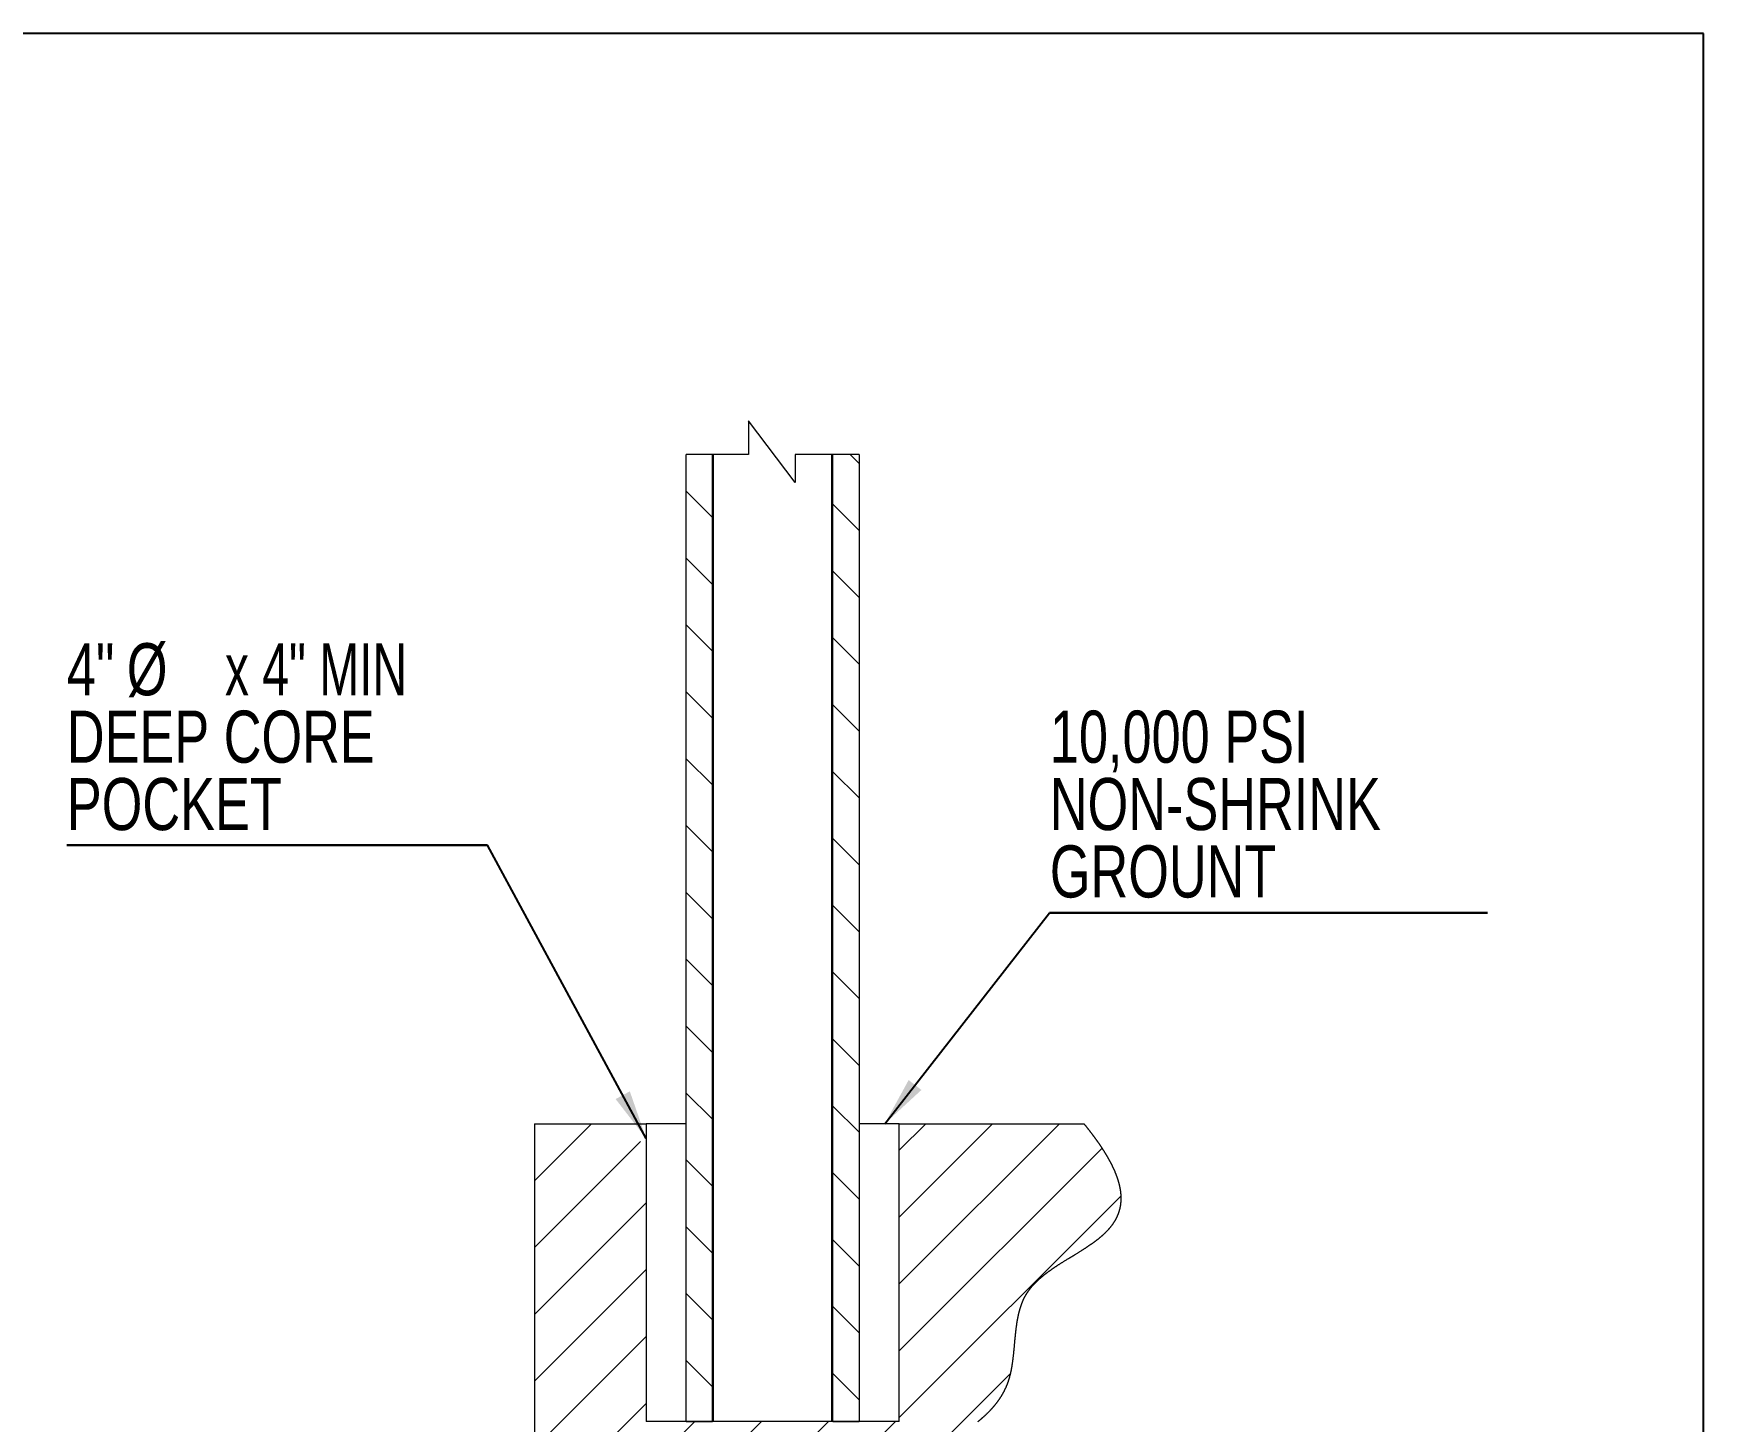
# Model space of a CAD drawing. Header units: inches. Extents: x 0.03 to 2.74, y 0.01 to 1.91.
# Drawn here: x 2.3685 to 2.7365, y 1.6007 to 1.9065 of the extents above; entities that cross this region are included whole.
import ezdxf

# ---------------------------------------------------------------- set-up
doc = ezdxf.new("R2010")
doc.units = ezdxf.units.IN
doc.header["$MEASUREMENT"] = 0
doc.layers.add('SLD-0_0', color=7, linetype='Continuous')
doc.styles.add('SLDTEXTSTYLE0', font='TXT', dxfattribs={"width": 0.75})
doc.styles.add('SLDTEXTSTYLE5', font='TXT', dxfattribs={"width": 0.6875})
doc.dimstyles.new('SLDDIMSTYLE1', dxfattribs={"dimtxt": 0.18, "dimasz": 0.010833, "dimexe": 0, "dimexo": 0.0625, "dimgap": 0, "dimtad": 0, "dimtih": 1, "dimtoh": 1, "dimdec": 0, "dimrnd": 1e-09, "dimzin": 0, "dimdsep": 46, "dimtxsty": 'Standard', "dimsah": 1, "dimcen": 0.09, "dimadec": 0, "dimazin": 0, "dimtfac": 0.010833, "dimtdec": 0, "dimtofl": 0, "dimtmove": 0, "dimatfit": 3, "dimfxl": 1, "dimfrac": 2, "dimtolj": 1, "dimtzin": 0, "dimarcsym": 0})

# ---------------------------------------------------------------- blocks, each defined once
blk = doc.blocks.new('SW_HATCH_0')
at = {"color": 0, "linetype": 'Continuous', "lineweight": 0}
for p, q in [((0.07155, 0.15797), (0.06954, 0.15998)), ((0.03922, 0.1461), (0.03344, 0.15189)), ((0.07155, 0.14324), (0.06576, 0.14903)), ((0.03922, 0.13137), (0.03344, 0.13716)), ((0.07155, 0.12851), (0.06576, 0.13429)), ((0.03922, 0.11664), (0.03344, 0.12243)), ((0.07155, 0.11378), (0.06576, 0.11956)), ((0.03922, 0.10191), (0.03344, 0.1077)), ((0.07155, 0.09904), (0.06576, 0.10483)), ((0.03922, 0.08718), (0.03344, 0.09297)), ((0.07155, 0.08431), (0.06576, 0.0901)), ((0.03922, 0.07245), (0.03344, 0.07823)), ((0.07155, 0.06958), (0.06576, 0.07537)), ((0.03922, 0.05772), (0.03344, 0.0635)), ((0.07155, 0.05485), (0.06576, 0.06064)), ((0.03922, 0.04298), (0.03344, 0.04877)), ((0.07155, 0.04012), (0.06576, 0.04591)), ((0.03922, 0.02825), (0.03344, 0.03404)), ((0.07155, 0.02539), (0.06576, 0.03117)), ((0.03922, 0.01352), (0.03344, 0.01931)), ((0.07155, 0.01066), (0.06576, 0.01644)), ((0, 0), (0.01255, 0.01255)), ((0.08038, 0.00672), (0.0862, 0.01255)), ((0.08038, -0.00801), (0.10093, 0.01255)), ((0.08038, -0.02274), (0.11567, 0.01255)), ((0, -0.01473), (0.02337, 0.00864)), ((0.03922, -0.00121), (0.03344, 0.00458)), ((0.08038, -0.03747), (0.12505, 0.0072)), ((0.07155, -0.00408), (0.06576, 0.00171)), ((0.08038, -0.0522), (0.12925, -0.00333)), ((0, -0.02946), (0.02461, -0.00486)), ((0.03922, -0.01594), (0.03344, -0.01015)), ((0.07155, -0.01881), (0.06576, -0.01302)), ((0, -0.04419), (0.02461, -0.01959)), ((0.03922, -0.03067), (0.03344, -0.02488)), ((0.07155, -0.03354), (0.06576, -0.02775)), ((0, -0.05893), (0.02461, -0.03432)), ((0.03922, -0.0454), (0.03344, -0.03962)), ((0.07155, -0.04827), (0.06576, -0.04248)), ((0.08782, -0.0595), (0.10492, -0.0424)), ((0.00314, -0.07051), (0.02461, -0.04905)), ((0.01705, -0.07134), (0.03532, -0.05307)), ((0.03814, -0.06498), (0.05005, -0.05307)), ((0.0495, -0.06835), (0.06478, -0.05307)), ((0.06801, -0.06457), (0.07951, -0.05307)), ((0.06089, -0.07169), (0.06574, -0.06684))]:
    blk.add_line(p, q, dxfattribs=at)
blk = doc.blocks.new('SW_NOTE_38')
at = {"layer": 'SLD-0_0', "color": 0}
for p, q in [((-0.09266, 0), (0, 0)), ((0, 0), (-0.09266, 0)), ((-0.09266, 0), (0, 0)), ((0, 0), (-0.09266, 0)), ((-0.09266, 0), (0, 0)), ((0, 0), (-0.09266, 0))]:
    blk.add_line(p, q, dxfattribs=at)
at = {"layer": 'SLD-0_0', "color": 0, "char_height": 0.011483, "attachment_point": 1}
for s, insert, style in [('4"', (-0.09266, 0.04453), 'SLDTEXTSTYLE0'), ('%%c', (-0.07944, 0.04453), 'SLDTEXTSTYLE0'), ('x 4" MIN', (-0.05781, 0.04453), 'SLDTEXTSTYLE5'), ('DEEP CORE', (-0.09266, 0.02968), 'SLDTEXTSTYLE0'), ('POCKET', (-0.09266, 0.01483), 'SLDTEXTSTYLE0')]:
    blk.add_mtext(s, dxfattribs=dict(at, insert=insert, style=style))
blk = doc.blocks.new('SW_NOTE_39')
at = {"layer": 'SLD-0_0', "color": 0}
for p, q in [((0, 0), (0.09649, 0)), ((0.09649, 0), (0, 0)), ((0, 0), (0.09649, 0)), ((0.09649, 0), (0, 0)), ((0, 0), (0.09649, 0)), ((0.09649, 0), (0, 0))]:
    blk.add_line(p, q, dxfattribs=at)
at = {"layer": 'SLD-0_0', "color": 0, "char_height": 0.011483, "attachment_point": 1, "style": 'SLDTEXTSTYLE0'}
for s, insert in [('10,000 PSI', (0.00004, 0.04453)), ('NON-SHRINK', (0.00004, 0.02969)), ('GROUNT', (0.00004, 0.01484))]:
    blk.add_mtext(s, dxfattribs=dict(at, insert=insert))

msp = doc.modelspace()

# ---------------------------------------------------------------- linework, layer by layer
at = {"linetype": 'Continuous', "lineweight": 15}
for p, q in [((2.51231777, 1.60071388), (2.51231777, 1.81376752)), ((2.51810496, 1.60071388), (2.51810496, 1.81376752)), ((2.51832883, 1.60071388), (2.51832883, 1.81376752)), ((2.5444226, 1.60071388), (2.5444226, 1.81376752)), ((2.54464647, 1.60071388), (2.54464647, 1.81376752)), ((2.55043366, 1.81376752), (2.55043366, 1.60071388)), ((2.47888228, 1.66633068), (2.50348858, 1.66633068)), ((2.50348858, 1.66633068), (2.50348858, 1.60071388)), ((2.51231777, 1.66633068), (2.50348858, 1.66633068)), ((2.55926286, 1.66633068), (2.55043366, 1.66633068)), ((2.55926286, 1.60071388), (2.55926286, 1.66633068)), ((2.55926286, 1.66633068), (2.59994582, 1.66633068)), ((2.55926286, 1.60071388), (2.50348858, 1.60071388)), ((2.51231777, 1.60071388), (2.51810496, 1.60071388)), ((2.54464647, 1.60071388), (2.55043366, 1.60071388))]:
    msp.add_line(p, q, dxfattribs=at)
at = {"linetype": 'Continuous', "lineweight": 0, "flags": 128}
for points in [[(2.55043366, 1.81376752), (2.54842165, 1.81376752), (2.54464647, 1.81376752), (2.5444226, 1.81376752), (2.53629462, 1.81376752), (2.53629462, 1.80762165), (2.52605314, 1.82120326), (2.52605314, 1.81376752), (2.51832883, 1.81376752), (2.51810496, 1.81376752), (2.51231777, 1.81376752)], [(2.47888228, 1.66633068), (2.47888228, 1.65378542), (2.47888228, 1.63905401), (2.47888228, 1.62432264), (2.47888228, 1.60959124), (2.47888228, 1.59485985)], [(2.57654112, 1.60068254), (2.57660341, 1.60073275), (2.57666551, 1.60078303), (2.57672871, 1.60083444), (2.57679172, 1.60088594), (2.57685455, 1.60093755), (2.57691719, 1.60098927), (2.57697964, 1.60104109), (2.57704191, 1.60109301), (2.57710399, 1.60114503), (2.57716587, 1.60119717), (2.57722757, 1.6012494), (2.57728907, 1.60130176), (2.57735038, 1.6013542), (2.5774115, 1.60140678), (2.57747242, 1.60145945), (2.57753314, 1.60151223), (2.57758862, 1.6015607), (2.57764394, 1.60160927), (2.57769909, 1.60165796), (2.57775407, 1.60170673), (2.57780888, 1.60175557), (2.57786352, 1.60180453), (2.5779228, 1.60185794), (2.57798188, 1.60191147), (2.57804075, 1.60196508), (2.57809941, 1.60201886), (2.57815786, 1.60207273), (2.57821506, 1.60212575), (2.57827206, 1.60217889), (2.57832886, 1.60223216), (2.57838545, 1.60228552), (2.57844298, 1.60234013), (2.5785003, 1.60239483), (2.57855739, 1.60244966), (2.57861427, 1.60250461), (2.57867093, 1.60255971), (2.57872736, 1.60261493), (2.57878358, 1.60267027), (2.57883258, 1.60271882), (2.57888141, 1.60276744), (2.57893007, 1.60281615), (2.57897856, 1.60286499), (2.57902687, 1.60291391), (2.579075, 1.60296294), (2.57912296, 1.60301207), (2.57917075, 1.6030613), (2.57922062, 1.603113), (2.57927029, 1.6031648), (2.57931976, 1.60321672), (2.57936904, 1.60326874), (2.57941812, 1.6033209), (2.579467, 1.60337316), (2.57951347, 1.60342315), (2.57955976, 1.60347326), (2.57960586, 1.60352344), (2.57965178, 1.60357378), (2.57969751, 1.6036242), (2.57974306, 1.60367473), (2.57978842, 1.60372538), (2.57983359, 1.60377612), (2.57988071, 1.60382941), (2.57992763, 1.60388282), (2.57997433, 1.60393636), (2.58002082, 1.60399001), (2.5800671, 1.60404379), (2.58011317, 1.60409769), (2.58015903, 1.60415173), (2.58020468, 1.60420588), (2.58025011, 1.60426017), (2.58029532, 1.60431456), (2.58034032, 1.60436909), (2.5803851, 1.60442377), (2.58042712, 1.6044754), (2.58046895, 1.60452717), (2.58051058, 1.60457907), (2.58055202, 1.60463106), (2.58059326, 1.60468317), (2.58063275, 1.60473343), (2.58067205, 1.60478379), (2.58071117, 1.60483426), (2.58075011, 1.60488486), (2.58078886, 1.60493554), (2.58082742, 1.60498635), (2.58086361, 1.60503434), (2.58089963, 1.60508244), (2.58093549, 1.60513062), (2.58097118, 1.60517893), (2.5810067, 1.60522733), (2.58104204, 1.60527582), (2.58107722, 1.60532442), (2.58111223, 1.60537313), (2.58114707, 1.60542193), (2.58118174, 1.60547084), (2.58121562, 1.60551897), (2.58124934, 1.6055672), (2.58128288, 1.60561552), (2.58131626, 1.60566397), (2.58135008, 1.60571337), (2.58138372, 1.6057629), (2.58141718, 1.60581252), (2.58145047, 1.60586224), (2.58148358, 1.60591208), (2.58151593, 1.60596111), (2.58154811, 1.60601027), (2.58158012, 1.60605953), (2.58161195, 1.60610888), (2.58164425, 1.60615936), (2.58167638, 1.60620993), (2.58170832, 1.6062606), (2.58174008, 1.60631142), (2.58177166, 1.60636232), (2.58180306, 1.60641333), (2.58183427, 1.60646447), (2.58186523, 1.60651561), (2.58189601, 1.60656684), (2.58192661, 1.60661817), (2.58195701, 1.60666963), (2.58198724, 1.60672121), (2.58201674, 1.60677198), (2.58204606, 1.60682282), (2.5820752, 1.60687381), (2.58210417, 1.6069249), (2.58213353, 1.60697711), (2.58216271, 1.6070295), (2.58219169, 1.60708195), (2.58222049, 1.60713453), (2.58224909, 1.60718723), (2.5822775, 1.60724006), (2.58230572, 1.607293), (2.58233374, 1.60734605), (2.58236158, 1.60739921), (2.58238921, 1.6074525), (2.58241666, 1.60750589), (2.5824439, 1.60755942), (2.58247096, 1.60761305), (2.58249781, 1.60766683), (2.58252225, 1.60771621), (2.58254653, 1.6077657), (2.58257065, 1.60781528), (2.58259459, 1.60786497), (2.58261837, 1.60791477), (2.58264198, 1.60796466), (2.58266749, 1.60801909), (2.5826928, 1.60807363), (2.5827179, 1.60812831), (2.58274281, 1.60818309), (2.58276752, 1.60823801), (2.58279159, 1.60829206), (2.58281546, 1.60834625), (2.58283913, 1.60840054), (2.58286261, 1.60845496), (2.58288637, 1.60851059), (2.58290992, 1.60856637), (2.58293326, 1.60862228), (2.5829564, 1.6086783), (2.58297933, 1.60873445), (2.58300205, 1.60879072), (2.58302456, 1.60884714), (2.58304687, 1.60890368), (2.58306896, 1.60896032), (2.58309084, 1.60901712), (2.58311251, 1.60907403), (2.58313397, 1.60913111), (2.58315522, 1.60918828), (2.58317626, 1.6092456), (2.58319535, 1.60929823), (2.58321427, 1.60935101), (2.58323301, 1.60940388), (2.58325156, 1.60945685), (2.58326994, 1.60950994), (2.58328814, 1.60956313), (2.58330779, 1.60962131), (2.58332723, 1.60967958), (2.58334647, 1.60973801), (2.5833655, 1.60979655), (2.58338433, 1.60985522), (2.58340295, 1.60991403), (2.58342137, 1.60997291), (2.58343809, 1.61002703), (2.58345464, 1.61008125), (2.58347102, 1.61013557), (2.58348724, 1.61018998), (2.5835033, 1.61024451), (2.5835192, 1.6102991), (2.58353494, 1.61035383), (2.58355051, 1.61040863), (2.58356594, 1.61046353), (2.5835812, 1.61051853), (2.58359632, 1.61057363), (2.58361127, 1.61062882), (2.58362871, 1.61069399), (2.58364593, 1.61075931), (2.58366295, 1.61082472), (2.58367976, 1.61089026), (2.58369546, 1.61095232), (2.58371097, 1.61101446), (2.58372631, 1.61107672), (2.58374148, 1.61113907), (2.58375646, 1.61120155), (2.58377128, 1.61126413), (2.58378592, 1.61132683), (2.5838004, 1.61138963), (2.58381607, 1.61145856), (2.58383154, 1.61152761), (2.58384681, 1.61159679), (2.5838619, 1.61166609), (2.58387678, 1.61173551), (2.58389148, 1.61180505), (2.58390599, 1.61187469), (2.58391913, 1.61193867), (2.58393212, 1.61200268), (2.58394495, 1.61206683), (2.58395763, 1.61213107), (2.58397016, 1.61219538), (2.58398255, 1.61225979), (2.58399722, 1.61233723), (2.58401168, 1.61241476), (2.58402595, 1.61249242), (2.58404001, 1.61257023), (2.58405387, 1.61264813), (2.5840673, 1.61272479), (2.58408054, 1.61280154), (2.5840936, 1.6128784), (2.58410648, 1.61295537), (2.58411942, 1.61303389), (2.58413218, 1.61311247), (2.58414476, 1.61319118), (2.58415716, 1.61327002), (2.5841694, 1.61334892), (2.58418126, 1.61342656), (2.58419295, 1.61350427), (2.58420449, 1.6135821), (2.58421588, 1.61366), (2.58422924, 1.61375286), (2.58424239, 1.61384587), (2.58425535, 1.613939), (2.5842681, 1.61403226), (2.58428066, 1.61412561), (2.58429303, 1.61421911), (2.58430631, 1.61432121), (2.58431939, 1.61442349), (2.58433226, 1.61452586), (2.58434492, 1.61462838), (2.5843574, 1.61473102), (2.58436968, 1.61483376), (2.58438179, 1.61493662), (2.5843949, 1.61504992), (2.58440782, 1.61516334), (2.58442053, 1.61527686), (2.58443306, 1.6153905), (2.58444541, 1.61550429), (2.5844576, 1.61561815), (2.58446962, 1.61573213), (2.58448148, 1.61584621), (2.5844932, 1.61596039), (2.58450479, 1.61607464), (2.58451604, 1.61618694), (2.58452718, 1.61629933), (2.58453821, 1.61641178), (2.58454914, 1.61652429), (2.58456317, 1.6166702), (2.58457705, 1.61681618), (2.58459082, 1.61696226), (2.58460449, 1.61710839), (2.58461807, 1.61725461), (2.58463575, 1.61744616), (2.58465335, 1.61763775), (2.5846709, 1.61782939), (2.58468658, 1.61800052), (2.58470228, 1.61817166), (2.58471803, 1.61834277), (2.58473386, 1.61851385), (2.5847498, 1.61868489), (2.58476587, 1.61885583), (2.58477803, 1.61898399), (2.58479029, 1.6191121), (2.58480267, 1.61924016), (2.58481517, 1.61936815), (2.58482781, 1.61949604), (2.5848406, 1.61962386), (2.58485355, 1.61975161), (2.58486667, 1.61987923), (2.58487861, 1.61999377), (2.58489071, 1.62010822), (2.58490297, 1.62022255), (2.5849154, 1.62033682), (2.58492802, 1.62045095), (2.58494082, 1.62056499), (2.58495383, 1.62067892), (2.5849658, 1.62078215), (2.58497795, 1.62088528), (2.58499029, 1.62098831), (2.58500281, 1.62109124), (2.58501553, 1.62119403), (2.58502845, 1.62129675), (2.58504158, 1.62139931), (2.5850538, 1.62149323), (2.5850662, 1.62158705), (2.5850788, 1.62168074), (2.58509159, 1.62177434), (2.58510458, 1.62186781), (2.58511777, 1.62196116), (2.58512925, 1.62204107), (2.58514088, 1.62212091), (2.58515266, 1.62220064), (2.58516462, 1.62228028), (2.58517673, 1.62235982), (2.58518902, 1.62243927), (2.58520148, 1.62251861), (2.58521305, 1.62259126), (2.58522477, 1.62266381), (2.58523664, 1.62273626), (2.58524867, 1.62280867), (2.58526085, 1.62288095), (2.5852732, 1.62295313), (2.58528684, 1.62303179), (2.58530068, 1.62311033), (2.58531472, 1.62318875), (2.58532896, 1.62326704), (2.5853434, 1.62334522), (2.58535805, 1.62342327), (2.5853729, 1.62350122), (2.58538671, 1.62357255), (2.5854007, 1.62364378), (2.58541487, 1.62371491), (2.58542922, 1.6237859), (2.58544376, 1.62385678), (2.5854585, 1.62392757), (2.58547342, 1.62399827), (2.58548854, 1.62406881), (2.58550386, 1.62413926), (2.58551938, 1.62420956), (2.5855351, 1.62427977), (2.58555102, 1.62434987), (2.58556623, 1.62441585), (2.58558161, 1.62448167), (2.58559719, 1.62454743), (2.58561296, 1.62461309), (2.58562891, 1.6246786), (2.58564355, 1.62473795), (2.58565836, 1.62479717), (2.58567332, 1.62485633), (2.58568845, 1.62491536), (2.58570374, 1.62497432), (2.58571893, 1.62503213), (2.58573427, 1.62508984), (2.58574978, 1.62514743), (2.58576545, 1.62520495), (2.58578161, 1.62526352), (2.58579795, 1.62532202), (2.58581446, 1.62538039), (2.58583115, 1.62543866), (2.58584802, 1.62549682), (2.58586507, 1.62555487), (2.5858823, 1.62561285), (2.58589972, 1.62567069), (2.58591732, 1.62572842), (2.5859351, 1.62578604), (2.58595308, 1.62584356), (2.58597124, 1.62590095), (2.58598959, 1.62595822), (2.58600814, 1.6260154), (2.58602531, 1.62606771), (2.58604264, 1.62611992), (2.58606014, 1.62617204), (2.58607781, 1.62622405), (2.58609564, 1.62627597), (2.58611364, 1.62632779), (2.58613347, 1.62638419), (2.5861535, 1.62644048), (2.58617374, 1.62649665), (2.58619418, 1.62655268), (2.58621483, 1.62660861), (2.58623569, 1.62666442), (2.58625676, 1.62672007), (2.58627627, 1.62677102), (2.58629594, 1.62682184), (2.58631581, 1.62687253), (2.58633585, 1.62692313), (2.58635607, 1.62697361), (2.58637648, 1.62702401), (2.58639707, 1.62707429), (2.58641785, 1.62712445), (2.58643882, 1.62717449), (2.58645997, 1.62722443), (2.58648132, 1.62727427), (2.58650285, 1.62732397), (2.58652333, 1.62737075), (2.58654398, 1.62741742), (2.58656481, 1.62746396), (2.5865858, 1.62751043), (2.58660697, 1.6275568), (2.58663005, 1.62760679), (2.58665334, 1.62765665), (2.58667683, 1.6277064), (2.58670054, 1.62775602), (2.58672445, 1.62780552), (2.58674814, 1.62785401), (2.58677203, 1.62790239), (2.58679613, 1.62795062), (2.58682044, 1.62799875), (2.58684546, 1.62804773), (2.58687069, 1.62809657), (2.58689614, 1.62814529), (2.58692181, 1.62819389), (2.58694771, 1.62824236), (2.58697382, 1.62829066), (2.58700016, 1.62833886), (2.58702339, 1.62838091), (2.5870468, 1.62842285), (2.58707038, 1.6284647), (2.58709412, 1.62850645), (2.58711804, 1.62854811), (2.58714214, 1.62858966), (2.5871664, 1.62863112), (2.58719083, 1.62867245), (2.5872166, 1.62871565), (2.58724256, 1.62875874), (2.5872687, 1.62880174), (2.58729503, 1.62884459), (2.58732153, 1.62888737), (2.58734822, 1.62893002), (2.58737754, 1.62897644), (2.58740708, 1.62902271), (2.58743682, 1.62906887), (2.58746678, 1.62911492), (2.58749695, 1.6291608), (2.58752733, 1.62920658), (2.58755792, 1.62925225), (2.58758614, 1.62929397), (2.58761453, 1.6293356), (2.5876431, 1.62937716), (2.58767184, 1.62941856), (2.58770075, 1.6294599), (2.58772983, 1.62950114), (2.58775909, 1.62954225), (2.58778851, 1.62958327), (2.5878181, 1.62962419), (2.58784785, 1.62966501), (2.58787778, 1.62970571), (2.58790787, 1.62974634), (2.58793639, 1.62978454), (2.58796506, 1.62982265), (2.58799387, 1.62986068), (2.58802283, 1.62989862), (2.58805194, 1.62993649), (2.58808579, 1.62998017), (2.58811983, 1.63002375), (2.58815407, 1.63006721), (2.58818849, 1.63011058), (2.5882231, 1.63015379), (2.5882579, 1.63019691), (2.58829289, 1.63023994), (2.58833159, 1.63028711), (2.58837051, 1.63033417), (2.58840965, 1.63038108), (2.58844902, 1.63042786), (2.5884886, 1.6304745), (2.5885284, 1.63052102), (2.58856841, 1.63056739), (2.58860865, 1.63061364), (2.58864909, 1.63065979), (2.58868975, 1.63070577), (2.58872989, 1.63075082), (2.58877022, 1.63079575), (2.58881076, 1.63084058), (2.5888515, 1.63088526), (2.58889319, 1.63093063), (2.58893508, 1.63097588), (2.58897717, 1.63102098), (2.58901946, 1.631066), (2.58906196, 1.63111088), (2.58910388, 1.63115483), (2.589146, 1.63119869), (2.58918831, 1.63124242), (2.58923081, 1.63128602), (2.58927437, 1.63133041), (2.58931812, 1.63137468), (2.58936206, 1.63141883), (2.58940619, 1.63146288), (2.58945052, 1.63150678), (2.58949503, 1.63155058), (2.58953972, 1.63159429), (2.58958723, 1.63164039), (2.58963494, 1.63168637), (2.58968285, 1.63173225), (2.58973097, 1.63177796), (2.58977929, 1.6318236), (2.58982781, 1.63186909), (2.58987373, 1.63191187), (2.58991983, 1.63195455), (2.58996611, 1.6319971), (2.59001256, 1.63203956), (2.59005917, 1.63208193), (2.59010596, 1.63212417), (2.59015292, 1.63216631), (2.59020004, 1.63220835), (2.59024732, 1.6322503), (2.59029477, 1.63229215), (2.59034154, 1.63233314), (2.59038845, 1.63237401), (2.59043553, 1.63241483), (2.59048275, 1.63245553), (2.59053099, 1.63249689), (2.59057939, 1.63253813), (2.59062793, 1.63257929), (2.59067664, 1.63262033), (2.5907255, 1.6326613), (2.59077363, 1.63270146), (2.5908219, 1.6327415), (2.59087032, 1.63278147), (2.59091888, 1.63282134), (2.59097687, 1.63286869), (2.59103506, 1.63291591), (2.59109344, 1.63296302), (2.59115201, 1.63301002), (2.59121078, 1.63305688), (2.59126973, 1.63310362), (2.59133426, 1.63315449), (2.591399, 1.63320521), (2.59146396, 1.63325581), (2.59152914, 1.63330629), (2.59159452, 1.63335659), (2.59166011, 1.63340678), (2.59172591, 1.63345684), (2.5917864, 1.63350262), (2.59184706, 1.63354828), (2.59190788, 1.63359385), (2.59196887, 1.63363929), (2.59203002, 1.63368466), (2.59209133, 1.63372988), (2.59215279, 1.63377505), (2.59221441, 1.6338201), (2.59227619, 1.63386503), (2.59233811, 1.63390988), (2.59240018, 1.63395467), (2.5924624, 1.63399933), (2.59253592, 1.63405183), (2.59260963, 1.63410422), (2.59268353, 1.63415648), (2.59275763, 1.63420859), (2.59282623, 1.63425665), (2.59289498, 1.63430458), (2.59296389, 1.63435242), (2.59303295, 1.63440016), (2.59310216, 1.6344478), (2.59317028, 1.63449449), (2.59323853, 1.63454111), (2.59330692, 1.6345876), (2.59337544, 1.63463402), (2.59345718, 1.63468916), (2.59353909, 1.63474421), (2.59362119, 1.63479911), (2.59370345, 1.63485392), (2.59378589, 1.63490858), (2.59386848, 1.63496316), (2.59395123, 1.6350176), (2.59403413, 1.63507196), (2.59411719, 1.6351262), (2.59420038, 1.63518035), (2.59428372, 1.63523439), (2.59436719, 1.63528834), (2.59446574, 1.6353518), (2.59456446, 1.63541513), (2.59466335, 1.63547832), (2.5947624, 1.63554141), (2.59486341, 1.63560553), (2.59496457, 1.63566952), (2.59506587, 1.63573342), (2.59516731, 1.63579719), (2.59526888, 1.63586087), (2.59536875, 1.6359233), (2.59546874, 1.63598568), (2.59556882, 1.63604794), (2.595669, 1.63611013), (2.59581227, 1.63619884), (2.59595569, 1.63628737), (2.59609926, 1.63637579), (2.59624294, 1.63646408), (2.59638671, 1.63655225), (2.59656981, 1.63666433), (2.59675298, 1.63677626), (2.59693618, 1.63688806), (2.59711938, 1.6369998), (2.59730252, 1.63711146), (2.59748231, 1.63722109), (2.59766196, 1.63733067), (2.59784144, 1.63744028), (2.5980207, 1.63754991), (2.59814007, 1.63762303), (2.59825931, 1.63769619), (2.59837842, 1.63776935), (2.59849738, 1.63784256), (2.59861617, 1.63791584), (2.59873479, 1.63798915), (2.59884646, 1.63805835), (2.59895796, 1.6381276), (2.59906927, 1.63819693), (2.59918038, 1.63826632), (2.59929129, 1.63833579), (2.59938207, 1.63839285), (2.5994727, 1.63844992), (2.59956317, 1.63850705), (2.59965347, 1.63856427), (2.59974362, 1.63862157), (2.59983358, 1.63867894), (2.59992337, 1.63873636), (2.60001297, 1.63879388), (2.60009327, 1.6388456), (2.60017341, 1.63889737), (2.60025339, 1.63894922), (2.6003332, 1.63900116), (2.60041284, 1.63905316), (2.60049232, 1.63910525), (2.60057161, 1.63915739), (2.60065071, 1.63920965), (2.60072964, 1.63926196), (2.60080837, 1.63931439), (2.60088691, 1.63936687), (2.60096525, 1.63941948), (2.60104339, 1.63947215), (2.60112132, 1.63952493), (2.60119258, 1.6395734), (2.60126365, 1.63962195), (2.60133454, 1.63967059), (2.60140525, 1.63971931), (2.60147576, 1.63976812), (2.60154608, 1.63981704), (2.60161303, 1.6398638), (2.60167979, 1.63991066), (2.60174637, 1.63995759), (2.60181277, 1.64000462), (2.60187897, 1.64005175), (2.60194498, 1.64009898), (2.6020108, 1.64014628), (2.60207642, 1.6401937), (2.60213518, 1.64023633), (2.60219377, 1.64027906), (2.60225219, 1.64032188), (2.60231045, 1.64036476), (2.60236855, 1.64040773), (2.60242646, 1.6404508), (2.60248421, 1.64049394), (2.60254178, 1.64053716), (2.60259918, 1.64058048), (2.60265639, 1.64062389), (2.60271343, 1.64066738), (2.60277028, 1.64071094), (2.60282695, 1.64075462), (2.60288342, 1.64079837), (2.60293503, 1.64083858), (2.60298648, 1.64087887), (2.60303777, 1.64091922), (2.60308889, 1.64095968), (2.60313985, 1.64100018), (2.60319064, 1.64104078), (2.60324574, 1.64108508), (2.60330063, 1.64112949), (2.60335533, 1.64117398), (2.60340982, 1.64121859), (2.60346411, 1.64126328), (2.60351721, 1.64130727), (2.60357012, 1.6413514), (2.60362282, 1.64139562), (2.60367532, 1.64143993), (2.60372868, 1.64148525), (2.60378181, 1.64153068), (2.60383472, 1.64157625), (2.60388741, 1.64162191), (2.60393988, 1.64166767), (2.60399211, 1.64171356), (2.60404413, 1.64175958), (2.60408944, 1.64179992), (2.60413458, 1.64184038), (2.60417954, 1.64188091), (2.60422432, 1.64192153), (2.60426892, 1.64196226), (2.60431334, 1.64200307), (2.60435757, 1.64204397), (2.60440161, 1.64208498), (2.60444755, 1.64212804), (2.60449328, 1.6421712), (2.60453881, 1.64221446), (2.60458412, 1.64225785), (2.60462923, 1.64230132), (2.60467412, 1.64234493), (2.60471234, 1.6423823), (2.60475041, 1.64241975), (2.60478831, 1.64245728), (2.60482605, 1.64249489), (2.60486364, 1.6425326), (2.6049004, 1.64256969), (2.60493699, 1.6426069), (2.60497343, 1.64264416), (2.60500972, 1.64268151), (2.60504658, 1.64271971), (2.60508327, 1.642758), (2.60511979, 1.64279636), (2.60515615, 1.64283483), (2.60519233, 1.64287338), (2.60522834, 1.64291201), (2.60526418, 1.64295073), (2.60529985, 1.64298953), (2.60533534, 1.64302845), (2.60537066, 1.64306744), (2.60540581, 1.64310651), (2.60544077, 1.6431457), (2.60547556, 1.64318497), (2.60551017, 1.64322433), (2.60554804, 1.64326772), (2.60558568, 1.64331123), (2.60562311, 1.64335489), (2.60566031, 1.64339863), (2.60569729, 1.6434425), (2.60573042, 1.6434821), (2.60576336, 1.64352181), (2.60579612, 1.64356163), (2.6058287, 1.64360152), (2.60586109, 1.64364152), (2.60589329, 1.64368161), (2.60592531, 1.6437218), (2.60595714, 1.6437621), (2.60599028, 1.64380442), (2.60602322, 1.64384684), (2.60605594, 1.64388937), (2.60608845, 1.64393202), (2.60612076, 1.64397477), (2.60615285, 1.64401763), (2.60618472, 1.64406062), (2.60621638, 1.6441037), (2.60624782, 1.64414689), (2.60627905, 1.64419021), (2.60631006, 1.64423364), (2.60634085, 1.64427719), (2.60636968, 1.64431836), (2.60639831, 1.64435962), (2.60642675, 1.644401), (2.60645498, 1.64444246), (2.60648302, 1.64448405), (2.60651254, 1.64452825), (2.60654182, 1.64457258), (2.60657089, 1.64461703), (2.60659972, 1.64466161), (2.60662833, 1.6447063), (2.6066567, 1.64475109), (2.60668324, 1.64479348), (2.60670957, 1.64483595), (2.6067357, 1.64487852), (2.60676162, 1.64492121), (2.60678733, 1.64496401), (2.60681282, 1.64500692), (2.60683811, 1.64504995), (2.60686318, 1.64509308), (2.60688804, 1.64513633), (2.60691269, 1.64517969), (2.60693668, 1.64522237), (2.60696047, 1.64526519), (2.60698405, 1.64530811), (2.60700742, 1.64535113), (2.60702886, 1.64539106), (2.60705013, 1.64543108), (2.60707121, 1.64547118), (2.60709211, 1.6455114), (2.60711282, 1.64555171), (2.60713335, 1.64559212), (2.60715369, 1.64563263), (2.60717586, 1.64567729), (2.6071978, 1.64572207), (2.60721952, 1.64576699), (2.60724101, 1.64581202), (2.60726227, 1.64585716), (2.60727981, 1.64589487), (2.60729719, 1.64593267), (2.60731442, 1.64597055), (2.60733148, 1.64600852), (2.60734838, 1.64604658), (2.60736512, 1.64608472), (2.60738465, 1.64612979), (2.60740394, 1.64617496), (2.60742301, 1.64622025), (2.60744186, 1.64626568), (2.60745767, 1.64630432), (2.60747331, 1.64634304), (2.60748879, 1.64638183), (2.6075041, 1.64642072), (2.60751925, 1.64645973), (2.60753423, 1.6464988), (2.6075482, 1.64653571), (2.60756202, 1.64657272), (2.60757569, 1.64660979), (2.60758921, 1.64664694), (2.60760258, 1.6466842), (2.60761732, 1.64672585), (2.60763188, 1.6467676), (2.60764624, 1.64680947), (2.60766042, 1.64685142), (2.6076744, 1.64689347), (2.6076882, 1.64693564), (2.6077018, 1.64697792), (2.60771521, 1.64702028), (2.60772891, 1.64706432), (2.6077424, 1.64710845), (2.60775568, 1.64715271), (2.60776875, 1.64719706), (2.60778161, 1.64724152), (2.60779426, 1.64728611), (2.6078067, 1.64733082), (2.60781792, 1.6473719), (2.60782896, 1.64741306), (2.60783981, 1.64745432), (2.60785049, 1.64749568), (2.60786099, 1.64753714), (2.60787131, 1.64757869), (2.60788145, 1.64762033), (2.6078914, 1.64766208), (2.60790117, 1.64770393), (2.60791076, 1.64774588), (2.60792017, 1.6477879), (2.60792939, 1.64783004), (2.60793791, 1.64786986), (2.60794628, 1.64790977), (2.60795447, 1.64794976), (2.6079625, 1.64798984), (2.60797037, 1.64803002), (2.60797853, 1.64807272), (2.6079865, 1.64811554), (2.60799429, 1.64815844), (2.60800188, 1.64820143), (2.60800929, 1.64824454), (2.60801651, 1.64828773), (2.60802314, 1.64832857), (2.60802961, 1.6483695), (2.6080359, 1.6484105), (2.60804202, 1.64845161), (2.60804797, 1.6484928), (2.60805375, 1.64853407), (2.60805936, 1.64857545), (2.6080648, 1.64861693), (2.60807007, 1.64865849), (2.60807516, 1.64870014), (2.60807999, 1.64874115), (2.60808465, 1.64878223), (2.60808915, 1.64882341), (2.60809348, 1.64886468), (2.60809797, 1.64890934), (2.60810225, 1.64895412), (2.60810634, 1.648999), (2.60811023, 1.64904397), (2.60811393, 1.64908907), (2.60811742, 1.64913427), (2.60812053, 1.649177), (2.60812346, 1.6492198), (2.60812622, 1.6492627), (2.60812879, 1.64930571), (2.60813119, 1.64934881), (2.6081334, 1.64939199), (2.60813543, 1.64943528), (2.60813729, 1.64947868), (2.60813896, 1.64952215), (2.60814045, 1.64956574), (2.60814174, 1.64960863), (2.60814285, 1.64965162), (2.60814379, 1.64969473), (2.60814454, 1.6497379), (2.60814513, 1.64978196), (2.60814554, 1.64982614), (2.60814576, 1.64987038), (2.6081458, 1.64991476), (2.60814565, 1.64995921), (2.60814532, 1.65000297), (2.60814481, 1.65004683), (2.60814412, 1.6500908), (2.60814326, 1.65013486), (2.60814218, 1.65017991), (2.60814092, 1.65022507), (2.60813947, 1.65027031), (2.60813783, 1.65031568), (2.608136, 1.65036115), (2.60813397, 1.65040671), (2.60813176, 1.65045237), (2.60812959, 1.65049367), (2.60812728, 1.65053506), (2.6081248, 1.65057653), (2.60812217, 1.65061808), (2.60811928, 1.65066129), (2.60811621, 1.65070458), (2.60811297, 1.65074795), (2.60810957, 1.65079143), (2.60810599, 1.650835), (2.60810224, 1.65087866), (2.60809855, 1.65091991), (2.6080947, 1.65096123), (2.60809071, 1.65100264), (2.60808656, 1.65104414), (2.60808225, 1.65108571), (2.60807727, 1.65113221), (2.60807209, 1.65117882), (2.60806672, 1.65122552), (2.60806116, 1.65127233), (2.6080554, 1.65131924), (2.60804945, 1.65136627), (2.6080433, 1.65141338), (2.60803697, 1.65146062), (2.60803043, 1.65150795), (2.6080237, 1.65155539), (2.60801678, 1.65160294), (2.60800966, 1.65165059), (2.60800233, 1.65169834), (2.60799482, 1.65174622), (2.60798711, 1.65179419), (2.6079792, 1.65184224), (2.60797069, 1.65189272), (2.60796198, 1.65194333), (2.60795304, 1.65199404), (2.60794388, 1.65204489), (2.6079345, 1.65209583), (2.60792491, 1.6521469), (2.60791652, 1.65219067), (2.60790798, 1.65223452), (2.60789927, 1.65227847), (2.60789041, 1.65232251), (2.60788137, 1.65236664), (2.60787234, 1.65241006), (2.60786316, 1.65245357), (2.60785381, 1.65249715), (2.60784431, 1.65254082), (2.60783279, 1.65259294), (2.60782105, 1.65264517), (2.60780908, 1.65269752), (2.60779688, 1.65274999), (2.60778446, 1.65280257), (2.60777182, 1.6528553), (2.60775894, 1.65290813), (2.60774584, 1.65296109), (2.60773251, 1.65301418), (2.60771895, 1.65306739), (2.60770516, 1.65312072), (2.60769115, 1.65317418), (2.60767772, 1.6532247), (2.60766409, 1.65327532), (2.60765025, 1.65332605), (2.6076362, 1.6533769), (2.60762195, 1.65342785), (2.60760885, 1.65347419), (2.60759557, 1.65352058), (2.60758213, 1.65356711), (2.60756851, 1.65361369), (2.60755473, 1.65366039), (2.60754102, 1.65370634), (2.60752714, 1.65375237), (2.6075131, 1.65379851), (2.6074989, 1.65384471), (2.60748423, 1.65389196), (2.60746938, 1.65393931), (2.60745437, 1.65398674), (2.60743918, 1.65403429), (2.60742381, 1.65408192), (2.60740828, 1.65412963), (2.60739256, 1.65417744), (2.60737667, 1.65422538), (2.60736061, 1.65427339), (2.60734436, 1.65432147), (2.60732794, 1.65436967), (2.60731135, 1.65441797), (2.60729458, 1.65446636), (2.60727763, 1.65451486), (2.60725878, 1.65456831), (2.60723971, 1.65462186), (2.60722043, 1.65467554), (2.60720093, 1.65472934), (2.60718122, 1.65478326), (2.60716311, 1.65483235), (2.60714482, 1.65488158), (2.60712635, 1.65493087), (2.6071077, 1.65498029), (2.60708887, 1.65502979), (2.60706986, 1.6550794), (2.60705067, 1.65512909), (2.60702934, 1.65518388), (2.6070078, 1.65523877), (2.60698604, 1.65529381), (2.60696406, 1.65534895), (2.60694186, 1.65540421), (2.60691943, 1.65545959), (2.60689679, 1.65551509), (2.60687392, 1.65557071), (2.60685082, 1.65562646), (2.60682751, 1.65568231), (2.60680439, 1.6557373), (2.60678106, 1.65579241), (2.60675751, 1.65584762), (2.60673374, 1.65590296), (2.6067116, 1.65595417), (2.60668927, 1.65600548), (2.60666676, 1.65605689), (2.60664406, 1.6561084), (2.60662117, 1.65616002), (2.60659851, 1.65621081), (2.60657567, 1.65626171), (2.60655265, 1.65631269), (2.60652945, 1.65636379), (2.60650558, 1.656416), (2.60648153, 1.65646835), (2.60645729, 1.65652078), (2.60643286, 1.65657333), (2.60640824, 1.65662597), (2.60638343, 1.65667872), (2.60635843, 1.65673155), (2.60633323, 1.65678451), (2.60630785, 1.65683756), (2.60628227, 1.65689073), (2.60625651, 1.65694399), (2.60623055, 1.65699735), (2.60620439, 1.65705083), (2.60617805, 1.65710441), (2.60615373, 1.65715362), (2.60612925, 1.6572029), (2.60610461, 1.65725229), (2.6060798, 1.65730175), (2.60605483, 1.65735132), (2.6060297, 1.65740094), (2.60600209, 1.65745521), (2.60597429, 1.65750957), (2.6059463, 1.65756406), (2.60591811, 1.65761864), (2.60588972, 1.65767331), (2.60586114, 1.65772811), (2.60583236, 1.65778301), (2.60580581, 1.65783341), (2.60577909, 1.65788392), (2.6057522, 1.65793454), (2.60572515, 1.65798522), (2.60569793, 1.65803599), (2.60567055, 1.65808685), (2.605643, 1.65813781), (2.60561528, 1.65818888), (2.60558739, 1.65824001), (2.60555934, 1.65829125), (2.60553112, 1.65834256), (2.60550273, 1.65839396), (2.60547581, 1.65844255), (2.60544874, 1.65849118), (2.60542152, 1.6585399), (2.60539416, 1.6585887), (2.60536663, 1.65863759), (2.6053346, 1.65869426), (2.60530237, 1.65875103), (2.60526994, 1.65880791), (2.6052373, 1.65886491), (2.60520447, 1.65892201), (2.60517143, 1.65897922), (2.60513818, 1.65903654), (2.60510753, 1.65908918), (2.6050767, 1.65914192), (2.60504571, 1.65919475), (2.60501454, 1.65924768), (2.6049832, 1.6593007), (2.60495169, 1.6593538), (2.60492001, 1.65940702), (2.60488815, 1.6594603), (2.60485612, 1.6595137), (2.60482392, 1.65956719), (2.60479154, 1.65962077), (2.60475899, 1.65967445), (2.60472814, 1.65972514), (2.60469714, 1.65977593), (2.60466598, 1.65982678), (2.60463467, 1.65987772), (2.6046032, 1.65992876), (2.60456965, 1.65998298), (2.60453593, 1.6600373), (2.60450203, 1.66009171), (2.60446796, 1.66014621), (2.60443371, 1.6602008), (2.60439929, 1.6602555), (2.60436667, 1.66030716), (2.60433389, 1.66035891), (2.60430096, 1.66041073), (2.60426787, 1.66046265), (2.60423462, 1.66051464), (2.60419733, 1.66057278), (2.60415983, 1.66063102), (2.60412215, 1.66068937), (2.60408427, 1.66074784), (2.60404618, 1.66080641), (2.6040079, 1.66086507), (2.60396942, 1.66092386), (2.60393074, 1.66098276), (2.60389479, 1.66103734), (2.60385865, 1.66109201), (2.60382235, 1.66114677), (2.60378588, 1.66120165), (2.60374923, 1.6612566), (2.60371308, 1.66131067), (2.60367676, 1.66136481), (2.60364027, 1.66141906), (2.60360362, 1.66147339), (2.60356605, 1.66152893), (2.6035283, 1.66158456), (2.60349038, 1.6616403), (2.60345229, 1.6616961), (2.60341403, 1.66175201), (2.60337559, 1.66180802), (2.60333697, 1.66186412), (2.60329819, 1.66192033), (2.60325923, 1.66197662), (2.60322009, 1.662033), (2.60318078, 1.66208949), (2.6031413, 1.66214607), (2.60310163, 1.66220274), (2.60306179, 1.66225952), (2.60301777, 1.66232207), (2.60297354, 1.66238474), (2.60292909, 1.66244754), (2.60288442, 1.66251045), (2.60283954, 1.66257348), (2.60279856, 1.66263087), (2.6027574, 1.66268836), (2.60271606, 1.66274595), (2.60267454, 1.66280362), (2.60263285, 1.6628614), (2.60259098, 1.66291929), (2.60254893, 1.66297727), (2.60250247, 1.66304115), (2.60245579, 1.66310516), (2.6024089, 1.66316928), (2.60236178, 1.66323352), (2.60231446, 1.66329788), (2.60226691, 1.66336235), (2.60221915, 1.66342694), (2.60217117, 1.66349165), (2.60212297, 1.6635565), (2.60207455, 1.66362145), (2.60202678, 1.66368537), (2.60197881, 1.66374939), (2.60193062, 1.66381352), (2.60188221, 1.66387777), (2.60183723, 1.66393736), (2.60179205, 1.66399704), (2.6017467, 1.66405682), (2.60170116, 1.6641167), (2.60165544, 1.66417667), (2.60160954, 1.66423675), (2.60156345, 1.66429692), (2.60151255, 1.66436323), (2.60146142, 1.66442967), (2.60141007, 1.6644962), (2.60135849, 1.66456289), (2.6013067, 1.66462969), (2.60125468, 1.66469661), (2.60120243, 1.66476365), (2.60114997, 1.6648308), (2.60109728, 1.66489809), (2.60104436, 1.6649655), (2.60099217, 1.66503181), (2.60093977, 1.66509826), (2.60088714, 1.66516483), (2.6008343, 1.66523149), (2.60078027, 1.6652995), (2.60072602, 1.66536765), (2.60067154, 1.6654359), (2.60061684, 1.66550428), (2.6005619, 1.66557279), (2.60050773, 1.66564019), (2.60045334, 1.66570772), (2.60039873, 1.66577537), (2.6003439, 1.66584314), (2.60029475, 1.66590375), (2.60024543, 1.66596444), (2.60019594, 1.66602524), (2.60014627, 1.66608614), (2.60009642, 1.66614713), (2.60004639, 1.66620823), (2.59999619, 1.66626938), (2.59994582, 1.66633068)]]:
    msp.add_lwpolyline(points, dxfattribs=at)
at = {"layer": 'SLD-0_0'}
for p, q in [((2.73645497, 1.9065359), (0.02745091, 1.9065359)), ((2.73645497, 0.01017577), (2.73645497, 1.9065359))]:
    msp.add_line(p, q, dxfattribs=at)

# ---------------------------------------------------------------- block references
at = {"linetype": 'Continuous', "lineweight": 0}
msp.add_blockref('SW_HATCH_0', (2.47888228, 1.65378542), dxfattribs=at)
at = {"layer": 'SLD-0_0'}
for name, p in [('SW_NOTE_38', (2.46851559, 1.72766845)), ('SW_NOTE_39', (2.59238455, 1.71281693))]:
    msp.add_blockref(name, p, dxfattribs=at)

# ---------------------------------------------------------------- leaders
for points in [[(2.50348858, 1.66309201), (2.46851559, 1.72766845)], [(2.55605478, 1.66633068), (2.59238455, 1.71281693)]]:
    msp.add_leader(points, dimstyle='SLDDIMSTYLE1', override={"dimscale": 1, "dimgap": 0, "dimtad": 0, "dimclrd": 0}, dxfattribs=at)

doc.saveas('drawing.dxf')
